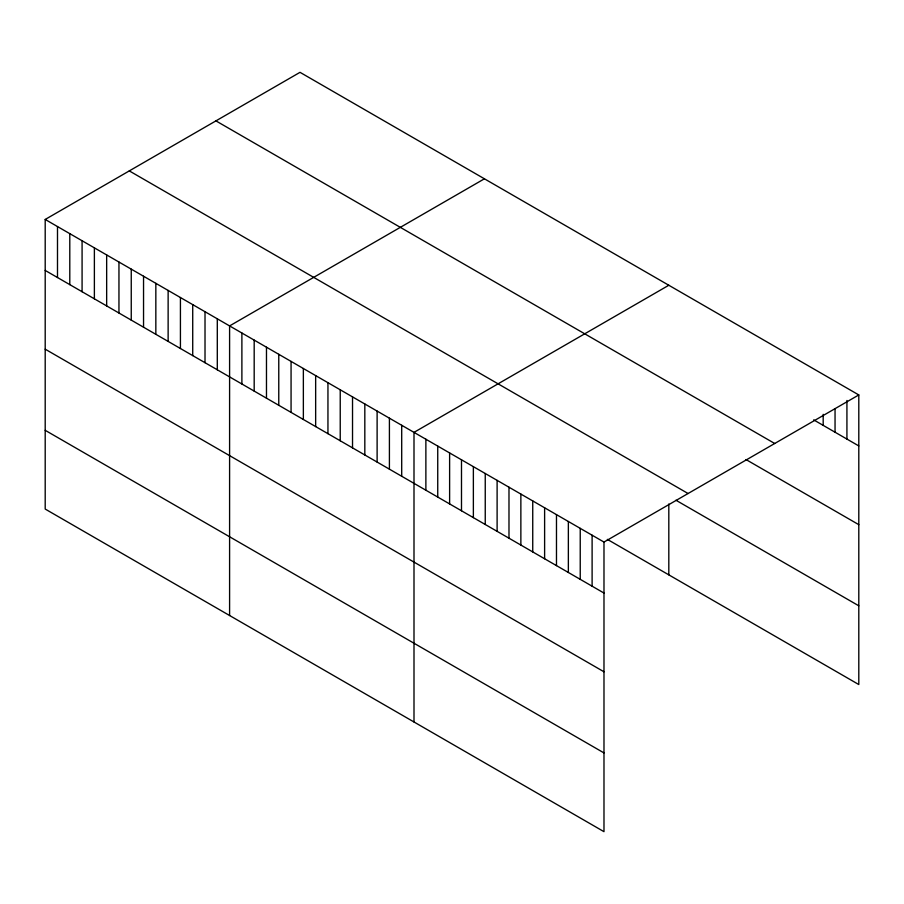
<?xml version="1.0" encoding="UTF-8"?>
<svg xmlns="http://www.w3.org/2000/svg" width="904" height="904" viewBox="0 0 904 904"><rect width="100%" height="100%" fill="white"/><g stroke="black" fill="none" stroke-linecap="round" stroke-linejoin="round"><path stroke-width="1.36" d="M45.2 219.457L603.985 542.061L603.985 831.669L45.2 509.054L45.2 219.457L300.015 72.331L858.8 394.946L858.8 684.543L607.352 539.372M484.42 178.8L229.593 325.915L229.593 615.522M668.813 285.257L413.998 432.372L413.998 721.98M603.985 542.061L858.8 394.946M813.679 419.874L858.8 445.932M215.932 120.887L774.705 443.491M745.992 459.548L858.8 524.67M129.295 170.901L688.068 493.516M675.943 500.228L858.8 605.804M45.2 270.432L603.985 593.047M45.2 349.181L603.985 671.785M45.2 430.315L603.985 752.919M846.924 400.483L846.924 439.073M835.047 408.789L835.047 432.214M823.182 414.337L823.182 425.355M668.813 503.991L668.813 574.865M592.109 535.202L592.109 586.188M580.232 528.354L580.232 579.328M568.356 521.495L568.356 572.481M556.48 514.636L556.48 565.621M544.615 507.788L544.615 558.762M532.738 500.929L532.738 551.915M520.862 494.07L520.862 545.055M508.986 487.222L508.986 538.196M497.11 480.363L497.11 531.349M485.245 473.504L485.245 524.489M473.368 466.656L473.368 517.63M461.492 459.797L461.492 510.783M449.616 452.938L449.616 503.923M437.739 446.09L437.739 497.064M425.874 439.231L425.874 490.217M401.704 425.275L401.704 476.261M389.409 418.179L389.409 469.165M377.115 411.083L377.115 462.068M364.82 403.986L364.82 454.972M352.526 396.89L352.526 447.875M340.232 389.793L340.232 440.768M327.949 382.697L327.949 433.671M315.654 375.589L315.654 426.575M303.36 368.493L303.36 419.479M291.065 361.397L291.065 412.382M278.771 354.3L278.771 405.286M266.477 347.204L266.477 398.189M254.182 340.107L254.182 391.093M241.888 333.011L241.888 383.997M217.299 318.818L217.299 369.804M205.016 311.722L205.016 362.707M192.721 304.625L192.721 355.6M180.427 297.518L180.427 348.503M168.133 290.421L168.133 341.407M155.838 283.325L155.838 334.31M143.544 276.228L143.544 327.214M131.249 269.132L131.249 320.118M118.955 262.036L118.955 313.021M106.661 254.939L106.661 305.925M94.378 247.843L94.378 298.828M82.083 240.746L82.083 291.732M69.789 233.65L69.789 284.636M57.494 226.554L57.494 277.528"/></g></svg>
